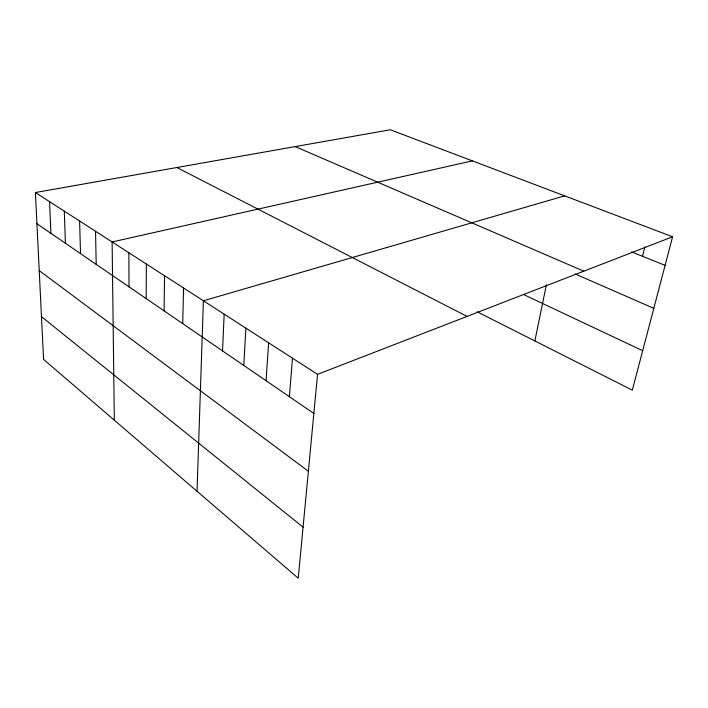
<?xml version="1.0" encoding="UTF-8"?>
<svg xmlns="http://www.w3.org/2000/svg" width="708" height="708" viewBox="0 0 708 708"><rect width="100%" height="100%" fill="white"/><g stroke="black" fill="none" stroke-linecap="round" stroke-linejoin="round"><path stroke-width="1.06" d="M146.193 298.608L146.344 264.013M164.079 310.856L164.557 275.748M182.726 323.636L183.558 287.997M197.036 491.255L203.4 300.785L564.657 195.859M222.533 350.894L224.153 314.157M243.791 365.461L245.871 328.149M266.058 380.709L268.624 342.814M289.377 396.684L292.493 358.186M35.4 192.532L317.556 374.337L298.236 578.224L43.569 359.381L35.4 192.532L390.303 129.776L672.6 236.773L632.332 390.152L477.095 311.777M534.85 340.937L546.408 284.651M642.501 256.287L644.864 246.871M317.556 374.337L672.6 236.773M472.36 160.875L112.121 241.959L114.333 420.189M631.58 251.898L665.095 265.367M295.201 146.591L583.79 271.182M575.117 273.952L653.811 308.334M524.274 294.855L642.687 350.717M176.85 167.513L467.05 316.414M36.931 223.763L313.848 413.445M39.223 270.589L308.369 471.254M41.48 316.653L303.077 527.168M49.569 201.665L50.914 233.348M64.295 211.152L65.437 243.286M79.606 221.011L80.526 253.623M95.536 231.277L96.208 264.367M128.883 252.765L129.024 286.846"/></g></svg>
